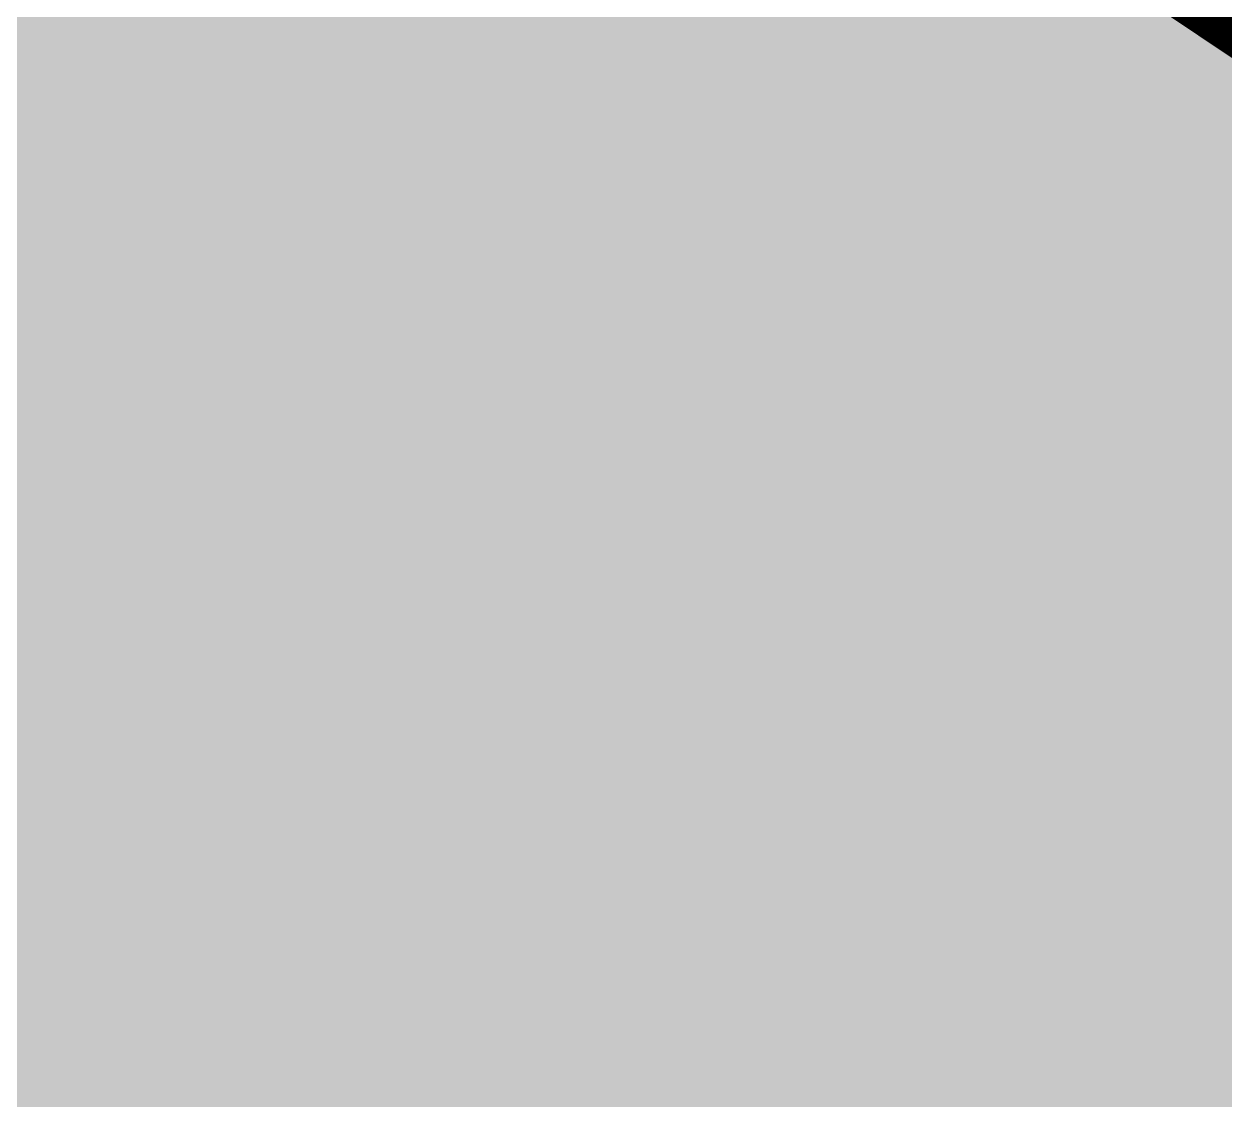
# Model space of a CAD drawing. Header units: millimetres. Extents: x -11 to 223, y -88 to 3.
# Drawn here: x 60.646 to 61.167, y -43.583 to -43.116 of the extents above; entities that cross this region are included whole.
import ezdxf

# ---------------------------------------------------------------- set-up
doc = ezdxf.new("R2010")
doc.units = ezdxf.units.MM
doc.header["$MEASUREMENT"] = 0
doc.layers.add('Bottom-Layer', color=7, linetype='Continuous', true_color=0x0000ff)
doc.layers.add('Top-Layer', color=7, linetype='Continuous', true_color=0xff0000)

msp = doc.modelspace()

# ---------------------------------------------------------------- hatches: boundary and pattern name
at = {"layer": 'Bottom-Layer'}
msp.add_hatch(color=256, dxfattribs=at).paths.add_polyline_path([(-10.33528, 1.97866), (-0.38039, 1.97866), (-0.84578, 1.72673), (-1.19549, 1.32954), (-1.38645, 0.83599), (-1.39516, 0.30686), (-1.22055, -0.1927), (-0.8841, -0.60119), (-0.42726, -0.8683), (0.09374, -0.96115), (1.79374, -0.96115), (2.31473, -0.8683), (2.77158, -0.60119), (3.10802, -0.1927), (3.28264, 0.30686), (3.27393, 0.83599), (3.08296, 1.32954), (2.73326, 1.72673), (2.26787, 1.97866), (222.62891, 1.97866), (222.62891, -87.47523), (-10.33528, -87.47523)])
at = {"layer": 'Top-Layer'}
msp.add_hatch(color=256, dxfattribs=at).paths.add_polyline_path([(-10.33528, 1.97866), (-0.38039, 1.97866), (-0.84578, 1.72673), (-1.19549, 1.32954), (-1.38645, 0.83599), (-1.39516, 0.30686), (-1.22055, -0.1927), (-0.8841, -0.60119), (-0.42726, -0.8683), (0.09374, -0.96115), (1.79374, -0.96115), (2.31473, -0.8683), (2.77158, -0.60119), (3.10802, -0.1927), (3.28264, 0.30686), (3.27393, 0.83599), (3.08296, 1.32954), (2.73326, 1.72673), (2.26787, 1.97866), (222.62891, 1.97866), (222.62891, -87.47523), (-10.33528, -87.47523)])

# ---------------------------------------------------------------- linework, layer by layer
at = {"layer": 'Bottom-Layer', "const_width": 0.0508}
msp.add_lwpolyline([(61.56198, -24.31249), (61.56198, -41.04084), (61.15561, -41.31392), (60.88425, -41.72144), (60.78898, -42.20168), (60.88425, -42.68193), (61.15561, -43.08945), (61.56198, -43.36253), (61.56198, -60.10358)], dxfattribs=at)
at = {"layer": 'Top-Layer', "const_width": 0.0508}
msp.add_lwpolyline([(62.04712, -40.94354), (61.56565, -41.03931), (61.15748, -41.31204), (60.88475, -41.72021), (60.78898, -42.20168), (60.88475, -42.68315), (61.15748, -43.09132), (61.56565, -43.36406), (62.04712, -43.45983), (62.52859, -43.36406), (62.93677, -43.09132), (63.2095, -42.68315), (63.30527, -42.20168), (63.2095, -41.72021), (62.93677, -41.31204), (62.52859, -41.03931)], close=True, dxfattribs=at)

doc.saveas('drawing.dxf')
